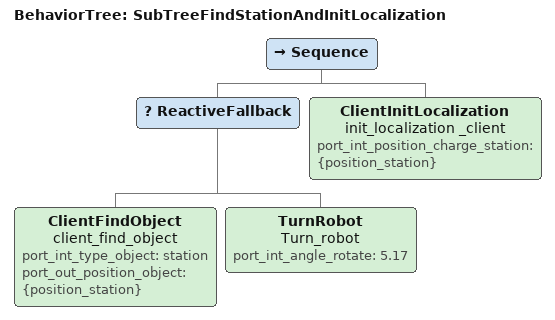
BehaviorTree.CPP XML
<root BTCPP_format="4">
    <BehaviorTree ID="SubTreeFindStationAndInitLocalization">
        <Sequence>
            <!-- ***************** Serach charge station *********************** -->
            <ReactiveFallback>
                <ClientFindObject name = "client_find_object"
                    port_int_type_object= "station"
                    port_out_position_object="{position_station}"/>
                <TurnRobot name = "Turn_robot"
                    port_int_angle_rotate="5.17"/>
            </ReactiveFallback>

            <!-- ***************** Set initial pose  *********************** -->
            <ClientInitLocalization name = "init_localization _client"
                port_int_position_charge_station="{position_station}"/>
        </Sequence>
    </BehaviorTree>
</root>
